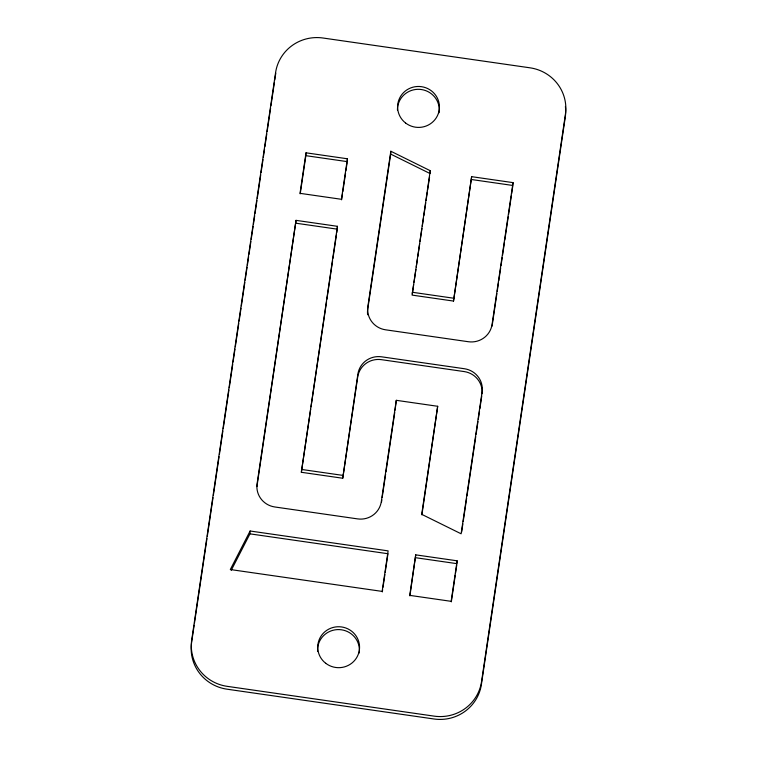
<?xml version="1.0" encoding="UTF-8"?>
<svg xmlns="http://www.w3.org/2000/svg" width="757" height="757" viewBox="0 0 757 757"><rect width="100%" height="100%" fill="white"/><g stroke="black" fill="none" stroke-linecap="round" stroke-linejoin="round"><path stroke-width="1.14" d="M231.226 570.305L249.952 533.855L250.113 531.007L388.123 550.878L382.134 591.397L230.317 569.538L250.113 531.007M256.935 486.581L296.034 220.353L337.442 226.315L337.338 228.217M305.856 155.668L306.017 152.819L347.425 158.781L347.264 161.629L305.856 155.668L300.217 193.868M482.058 393.772A20.922 20.477 3.2 0 0 464.221 371.583L381.414 359.66A20.922 20.477 3.2 0 0 357.72 376.939L342.741 478.244L301.343 472.283L337.442 226.315M342.741 478.244L357.881 374.1A20.922 20.477 3.2 0 1 381.575 356.812L464.382 368.735A20.922 20.477 3.2 0 1 482.086 391.975L461.127 533.799L421.715 514.334L437.688 406.282L396.29 400.321L381.31 501.617A20.922 20.477 3.2 0 1 357.616 518.895L274.81 506.972A20.922 20.477 3.2 0 1 257.096 483.732L296.034 220.353M390.669 154.078L390.82 151.239L430.231 170.704L430.071 173.552L390.669 154.078L367.703 309.405A20.922 20.477 3.2 0 0 367.637 314.751M396.29 400.321L395.097 410.152M430.231 170.704L412.101 295.107L453.509 301.068L471.639 176.665L513.038 182.626L512.934 184.519M409.916 595.901L415.725 554.853L457.133 560.814L457.02 562.716M437.688 406.282L421.904 514.855M453.509 301.068L471.639 176.665M194.171 625.159L191.578 642.702A41.834 40.954 3.2 0 0 226.986 689.182L434.007 718.989A41.834 40.954 3.2 0 0 481.405 684.432L565.271 117.146A41.834 40.954 3.2 0 0 565.403 106.453M194.511 622.822L206.964 538.606M207.314 536.259L213.02 497.661M213.36 495.324L219.066 456.726M219.416 454.389L222.87 430.998M223.22 428.651L228.926 390.054M229.267 387.716L232.73 364.325M233.071 361.988L234.973 349.119M235.323 346.782L238.777 323.381M239.127 321.044L241.029 308.184M241.379 305.837L244.833 282.446M245.183 280.109L247.085 267.24M247.425 264.903L248.637 256.718M248.987 254.38L250.889 241.511M251.229 239.174L253.131 226.305M253.481 223.968L254.693 215.773M255.033 213.436L256.935 200.567M257.285 198.23L260.739 174.839M261.089 172.501L262.991 159.632M263.332 157.295L264.543 149.11M264.893 146.763L266.795 133.904M267.136 131.567L270.599 108.166M270.94 105.829L274.403 82.437M274.744 80.1L275.444 75.416A41.834 40.954 3.2 0 1 275.803 73.315M306.017 152.819L300.027 193.338L341.435 199.299L347.425 158.781M301.343 472.283L310.673 409.168M311.013 406.831L326.57 301.627M326.91 299.289L332.616 260.72M332.957 258.383L336.42 235.001M336.761 232.664L337.281 229.163L295.873 223.201M341.615 199.829L342.476 194.047M342.817 191.729L345.552 173.202M345.892 170.893L347.094 162.783M390.82 151.239L367.864 306.566A20.922 20.477 3.2 0 0 385.568 329.806L468.375 341.729A20.922 20.477 3.2 0 0 492.069 324.441L513.038 182.626M381.5 502.137L381.84 499.809M382.181 497.481L385.625 474.194M385.975 471.866L394.747 412.48M412.272 293.943L413.653 284.594M414.003 282.257L415.905 269.397M416.246 267.06L417.457 258.875M417.807 256.538L419.709 243.678M420.05 241.341L421.952 228.482M422.292 226.144L423.504 217.969M423.854 215.631L425.756 202.772M426.096 200.435L427.308 192.25M427.658 189.912L429.55 177.053M382.313 591.927L382.654 589.618M383.004 587.3L384.887 574.563M385.228 572.245L387.963 553.727L249.952 533.855M415.725 554.853L409.736 595.371L451.144 601.332L457.133 560.814M451.323 601.862L455.26 575.235M455.6 572.926L456.802 564.817M461.647 532.001L462.858 523.863M463.199 521.535L466.634 498.286M466.974 495.958L475.746 436.675M476.087 434.348L477.979 421.564M478.32 419.236L479.522 411.098M479.872 408.78L481.755 395.987M492.088 326.135L496.895 293.584M497.245 291.256L498.447 283.118M498.787 280.79L500.68 268.006M501.02 265.679L502.222 257.541M502.572 255.223L504.455 242.429M504.805 240.111L508.24 216.862M508.581 214.534L511.335 195.931M511.675 193.612L512.877 185.474L471.479 179.513M412.262 292.259L453.661 298.22M301.494 469.435L342.902 475.396M415.565 557.701L456.973 563.662M397.444 110.02A20.922 20.477 3.2 0 1 419.719 89.354A20.922 20.477 3.2 0 1 439.06 112.774M317.609 651.361A20.922 20.477 3.2 0 1 339.297 629.597A20.922 20.477 3.2 0 1 359.187 653.036M275.595 72.568L191.729 639.854A41.834 40.954 3.2 0 0 227.147 686.334L434.168 716.141A41.834 40.954 3.2 0 0 481.556 681.584L565.422 114.298A41.834 40.954 3.2 0 0 530.014 67.818L322.993 38.011A41.834 40.954 3.2 0 0 275.595 72.568M405.572 122.994A20.922 20.477 3.2 0 0 439.221 109.926A20.922 20.477 3.2 0 0 410.758 87.907A20.922 20.477 3.2 0 0 405.572 122.994M325.699 663.264A20.922 20.477 3.2 0 0 359.348 650.187A20.922 20.477 3.2 0 0 330.885 628.178A20.922 20.477 3.2 0 0 325.699 663.264"/></g></svg>
